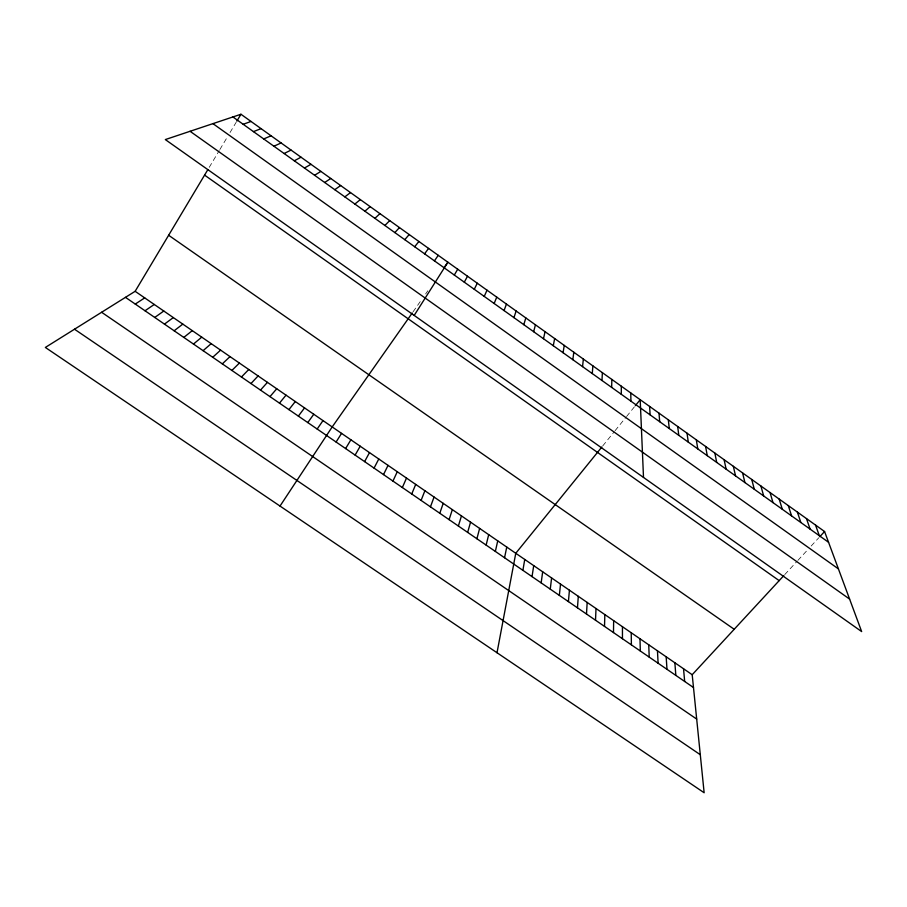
<?xml version="1.0" encoding="UTF-8"?>
<svg xmlns="http://www.w3.org/2000/svg" width="907" height="907" viewBox="0 0 907 907"><rect width="100%" height="100%" fill="white"/><g stroke="black" fill="none" stroke-linecap="round" stroke-linejoin="round"><path stroke-width="0.68" stroke-dasharray="4.54 3.4" d="M209.211 167.364L219.222 150.619M219.891 149.496L227.986 135.959M230.027 132.547L236.16 122.286M413.048 311.838L421.233 300.183M425.632 293.925L427.832 290.784M602.736 445.927L614.198 431.789M615.082 430.689L625.762 417.503M626.567 416.517L634.56 406.642M784.759 574.585L796.936 561.41M797.877 560.39L807.343 550.152M811.153 546.037L818.794 537.76"/><path stroke-width="1.36" d="M622.451 638.732L622.451 626.714M621.295 394.296L621.329 386.212M613.483 632.576L613.654 620.66M611.647 387.402L611.862 379.443M604.516 626.408L604.844 614.595M595.514 620.229L596.012 608.518M601.976 380.487L602.384 372.664M586.5 614.039L587.169 602.429M577.464 607.826L578.303 596.33M592.271 373.571L592.883 365.872M568.417 601.613L569.426 590.219M559.347 595.389L560.526 584.085M582.555 366.632L583.36 359.07M550.266 589.142L551.603 577.952M572.827 359.682L573.814 352.245M541.162 582.884L542.669 571.807M532.035 576.625L533.713 565.639M563.066 352.71L564.256 345.408M522.897 570.344L524.745 559.472M497.013 652.745L515.766 553.281L601.863 447.004M553.281 345.726L554.665 338.549M504.553 557.748L506.752 547.08M543.486 338.73L545.062 331.69M495.358 551.422L497.728 540.878M486.141 545.096L488.692 534.654M533.667 331.713L535.436 324.808M476.901 538.747L479.633 528.418M467.649 532.398L470.552 522.171M523.815 324.683L525.799 317.915M458.375 526.026L461.459 515.902M449.09 519.643L452.344 509.632M513.952 317.643L516.128 310.999M439.782 513.249L443.217 503.351M504.065 310.579L506.446 304.072M430.451 506.843L434.068 497.047M421.097 500.415L424.895 490.744M494.156 303.505L496.741 297.133M411.733 493.986L415.712 484.417M402.345 487.535L406.506 478.08M484.236 296.419L487.014 290.183M392.946 481.073L397.277 471.731M383.514 474.599L388.037 465.37M474.282 289.31L477.263 283.211M374.069 468.114L378.775 458.999M464.305 282.19L467.502 276.227M364.614 461.618L369.5 452.616M355.125 455.099L360.204 446.21M454.316 275.048L457.706 269.232M783.829 575.594L692.2 674.717L704.138 792.741L45.35 347.449L135.143 291.306L207.884 169.575M236.84 121.13L240.956 114.259L824.565 531.525L861.65 631.578L165.312 139.576L240.956 114.259M345.624 448.568L350.884 439.804M336.1 442.026L341.542 433.376M414.193 315.421L447.899 262.214L444.158 267.542M280.014 506.072L332.189 426.936L412.232 312.994M434.453 260.865L438.251 255.32M317.178 429.034L322.994 420.61M307.779 422.571L313.777 414.261M424.578 253.824L428.58 248.405M298.358 416.109L304.548 407.912M288.925 409.624L295.297 401.54M414.68 246.749L418.898 241.477M635.365 405.656L640.195 399.704L643.505 477.445M279.469 403.127L286.022 395.157M269.991 396.608L276.737 388.763M404.771 239.675L409.193 234.539M260.49 390.089L267.429 382.357M819.758 536.729L824.565 531.525M394.84 232.577L399.465 227.589M250.978 383.548L258.098 375.94M241.443 377.006L248.756 369.512M384.874 225.469L389.715 220.616M231.886 370.441L239.391 363.061M222.317 363.866L230.004 356.61M374.897 218.349L379.942 213.633M212.714 357.267L220.605 350.136M364.897 211.206L370.147 206.626M203.1 350.669L211.184 343.651M193.474 344.048L201.751 337.155M354.875 204.052L360.34 199.608M183.815 337.415L192.284 330.647M174.144 330.772L182.817 324.116M344.841 196.876L350.51 192.579M164.45 324.116L173.316 317.586M334.774 189.688L340.658 185.538M154.746 317.45L163.804 311.033M145.007 310.761L154.269 304.469M324.683 182.488L330.783 178.475M135.256 304.06L144.712 297.893M314.57 175.266L320.885 171.4M304.446 168.033L310.965 164.314M294.287 160.788L301.033 157.206M284.118 153.521L291.068 150.086M273.914 146.231L281.091 142.955M263.699 138.941L271.091 135.801M253.45 131.628L261.069 128.635M243.189 124.293L251.024 121.447M74.51 329.218L700.283 754.703M101.618 312.269L696.689 719.081M125.483 297.349L693.492 687.529M135.143 291.306L692.2 674.717M168.634 235.264L734.205 629.277M204.574 175.119L779.17 580.627M190.062 131.288L849.61 599.096M212.918 123.635L838.419 568.893M232.906 116.946L828.556 542.295M815.529 525.062L819.338 535.708M806.47 518.589L810.11 529.121M797.389 512.104L800.858 522.511M788.296 505.596L791.584 515.89M779.181 499.077L782.299 509.258M770.054 492.546L772.991 502.614M760.905 486.005L763.66 495.948M751.733 479.452L754.307 489.27M742.55 472.887L744.942 482.581M733.332 466.3L735.543 475.88M724.103 459.702L726.133 469.157M714.863 453.092L716.711 462.423M705.601 446.459L707.256 455.677M696.315 439.827L697.789 448.908M687.007 433.172L688.3 442.14M677.688 426.505L678.787 435.349M668.334 419.828L669.264 428.535M683.538 668.754L684.672 681.474M658.981 413.127L659.706 421.721M674.865 662.79L675.84 675.409M666.169 656.804L666.985 669.321M649.593 406.427L650.138 414.884M657.462 650.807L658.108 663.232M648.732 644.809L649.219 657.122M639.991 638.789L640.319 650.999M630.762 392.969L630.932 401.177M631.227 632.757L631.397 644.877"/></g></svg>
